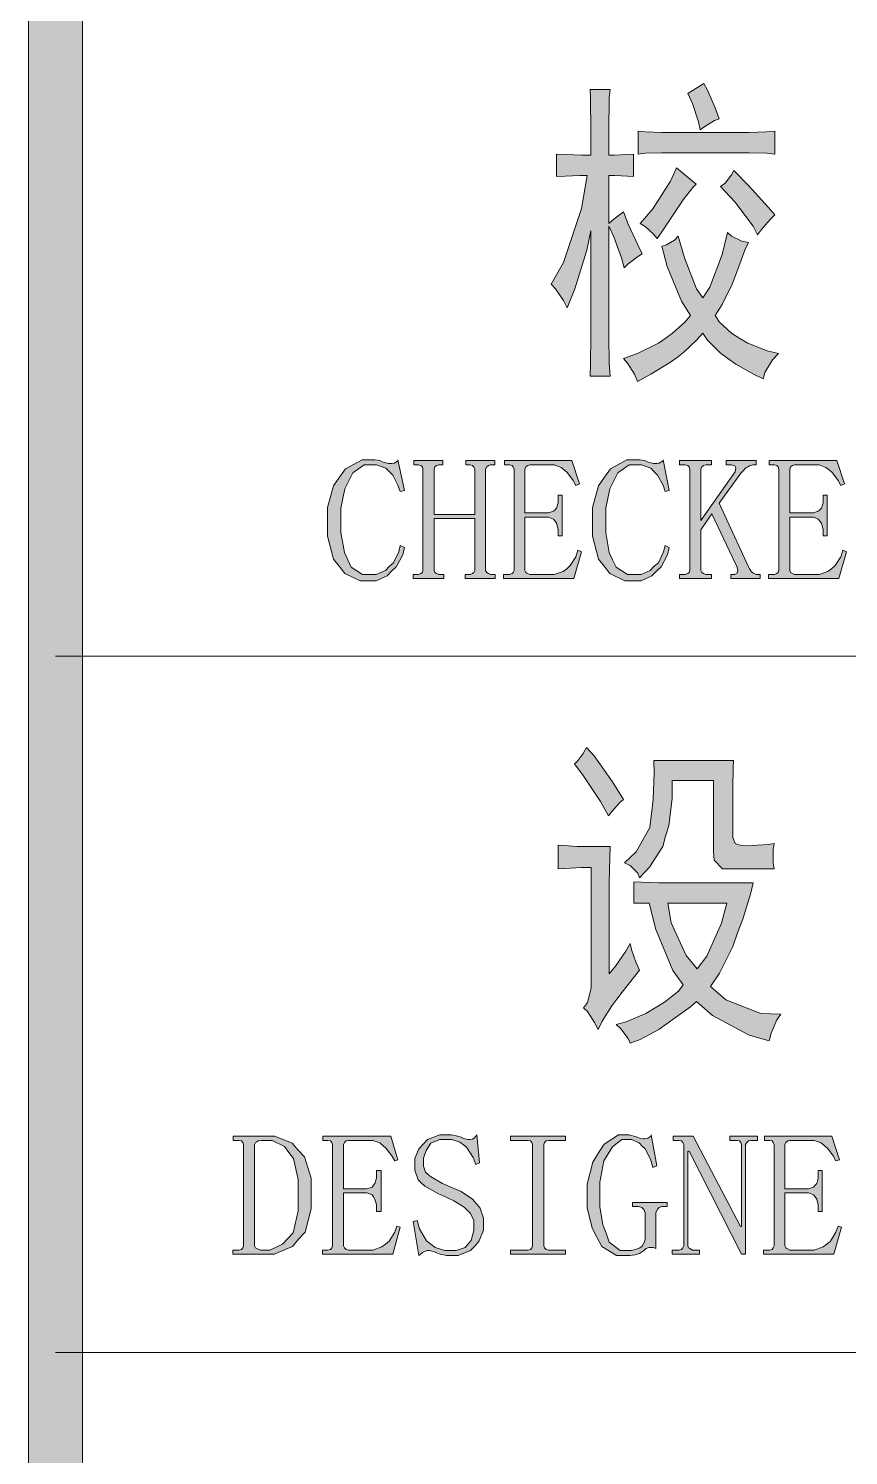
# Model space of a CAD drawing. Header units: millimetres. Extents: x 0 to 414, y 0 to 292.
# Drawn here: x 354.72 to 361.92, y 79.27 to 91.79 of the extents above; entities that cross this region are included whole.
import ezdxf

# ---------------------------------------------------------------- set-up
doc = ezdxf.new("R2010")
doc.units = ezdxf.units.MM

msp = doc.modelspace()

# ---------------------------------------------------------------- hatches: boundary and pattern name
h = msp.add_hatch(color=0)
h.dxf.hatch_style = 2
h.paths.add_polyline_path([(355.194306, 9.846028), (354.721583, 9.846028), (354.721583, 282.620861), (355.194306, 282.620861)])
h = msp.add_hatch(color=0)
h.dxf.hatch_style = 2
h.paths.add_polyline_path([(359.656944, 90.681528), (359.656944, 90.896722), (359.653417, 91.186), (359.649889, 91.260083), (359.826278, 91.260083), (359.819222, 91.186), (359.815694, 90.896722), (359.815694, 90.681528), (359.865083, 90.681528), (359.974444, 90.688583), (360.030889, 90.692111), (360.030889, 90.494556), (359.977972, 90.498083), (359.868611, 90.505139), (359.815694, 90.505139), (359.815694, 90.081806), (359.843917, 90.110028), (359.907417, 90.159417), (359.942694, 90.184111), (359.985028, 90.078278), (360.069694, 89.894833), (360.1085, 89.817222), (360.066167, 89.789), (359.985028, 89.729028), (359.94975, 89.69375), (359.925056, 89.781944), (359.858028, 89.965389), (359.815694, 90.060639), (359.815694, 89.196333), (359.815694, 89.083444), (359.819222, 88.857667), (359.826278, 88.74125), (359.649889, 88.74125), (359.653417, 88.857667), (359.656944, 89.083444), (359.656944, 89.196333), (359.656944, 90.018306), (359.621667, 89.848972), (359.515833, 89.510306), (359.448806, 89.340972), (359.417056, 89.408), (359.3465, 89.510306), (359.307694, 89.549111), (359.417056, 89.739611), (359.575806, 90.215861), (359.625194, 90.505139), (359.561694, 90.505139), (359.431167, 90.498083), (359.357083, 90.494556), (359.357083, 90.692111), (359.431167, 90.688583), (359.579333, 90.681528)])
h = msp.add_hatch(color=0)
h.dxf.hatch_style = 2
h.paths.add_polyline_path([(360.64825, 91.313), (360.68, 91.253028), (360.747028, 91.097806), (360.782306, 91.002556), (360.7435, 90.988444), (360.658833, 90.935528), (360.6165, 90.903778), (360.602389, 90.974333), (360.549472, 91.136611), (360.507139, 91.224806)])
h = msp.add_hatch(color=0)
h.dxf.hatch_style = 2
h.paths.add_polyline_path([(360.955167, 90.882611), (361.039833, 90.882611), (361.198583, 90.886139), (361.272667, 90.893194), (361.272667, 90.692111), (361.205639, 90.699167), (361.046889, 90.702694), (360.955167, 90.702694), (360.366028, 90.702694), (360.281361, 90.702694), (360.136722, 90.699167), (360.073222, 90.692111), (360.073222, 90.893194), (360.136722, 90.886139), (360.281361, 90.882611), (360.366028, 90.882611)])
h = msp.add_hatch(color=0)
h.dxf.hatch_style = 2
h.paths.add_polyline_path([(360.581222, 90.427528), (360.553, 90.399306), (360.468333, 90.289944), (360.415417, 90.212333), (360.3625, 90.131194), (360.274306, 90.000667), (360.239028, 89.951278), (360.207278, 89.990083), (360.133194, 90.057111), (360.090861, 90.081806), (360.200222, 90.212333), (360.355444, 90.45575), (360.408361, 90.572167)])
h = msp.add_hatch(color=0)
h.dxf.hatch_style = 2
h.paths.add_polyline_path([(360.912833, 90.547472), (361.039833, 90.416944), (361.216222, 90.222917), (361.272667, 90.159417), (361.230333, 90.117083), (361.15625, 90.028889), (361.120972, 89.983028), (361.082167, 90.060639), (360.919889, 90.272306), (360.796417, 90.406361), (360.835222, 90.438111), (360.891667, 90.508667)])
h = msp.add_hatch(color=0)
h.dxf.hatch_style = 2
h.paths.add_polyline_path([(360.422472, 89.972444), (360.478917, 89.781944), (360.58475, 89.510306), (360.641194, 89.429167), (360.701167, 89.524417), (360.810528, 89.810167), (360.856389, 90.004194), (360.891667, 89.972444), (360.983389, 89.926583), (361.039833, 89.916), (361.008083, 89.848972), (360.955167, 89.704333), (360.926944, 89.626722), (360.898722, 89.549111), (360.810528, 89.372722), (360.747028, 89.273944), (360.785833, 89.2175), (360.891667, 89.118722), (360.96575, 89.072861), (361.036306, 89.030528), (361.205639, 88.9635), (361.304417, 88.942333), (361.2515, 88.885889), (361.184472, 88.773), (361.170361, 88.720083), (361.085694, 88.758889), (360.930472, 88.847083), (360.859917, 88.896472), (360.792889, 88.945861), (360.68, 89.05875), (360.641194, 89.118722), (360.58475, 89.05875), (360.471861, 88.952917), (360.415417, 88.907056), (360.355444, 88.864722), (360.182583, 88.758889), (360.066167, 88.695389), (360.041472, 88.758889), (359.977972, 88.857667), (359.942694, 88.896472), (360.066167, 88.942333), (360.249611, 89.030528), (360.309583, 89.072861), (360.373083, 89.118722), (360.482444, 89.2175), (360.531833, 89.273944), (360.454222, 89.400944), (360.327222, 89.704333), (360.281361, 89.88425), (360.320167, 89.894833), (360.390722, 89.937167)])
h = msp.add_hatch(color=0)
h.dxf.hatch_style = 2
h.paths.add_polyline_path([(357.716667, 86.945611), (357.632, 86.945611), (357.497944, 87.009111), (357.448556, 87.072611), (357.399167, 87.136111), (357.34625, 87.337194), (357.34625, 87.474778), (357.34625, 87.587667), (357.399167, 87.778167), (357.452083, 87.855778), (357.505, 87.929861), (357.649639, 88.007472), (357.741361, 88.007472), (357.762528, 88.007472), (357.804861, 88.000417), (357.826028, 87.989833), (357.847194, 87.982778), (357.882472, 87.975722), (357.900111, 87.975722), (357.910694, 87.975722), (357.931861, 87.97925), (357.945972, 87.986306), (357.960083, 87.996889), (357.963611, 88.007472), (358.020056, 87.739361), (357.984778, 87.728778), (357.963611, 87.785222), (357.91775, 87.873417), (357.886, 87.905167), (357.857778, 87.933389), (357.776639, 87.965139), (357.730778, 87.965139), (357.667278, 87.965139), (357.5685, 87.894583), (357.533222, 87.824028), (357.497944, 87.753472), (357.462667, 87.584139), (357.462667, 87.478306), (357.462667, 87.368944), (357.494417, 87.192556), (357.522639, 87.129056), (357.554389, 87.065556), (357.653167, 87.002056), (357.723722, 87.002056), (357.773111, 87.002056), (357.85425, 87.037333), (357.889528, 87.072611), (357.924806, 87.104361), (357.970667, 87.199611), (357.984778, 87.256056), (358.020056, 87.238417), (358.005944, 87.174917), (357.9495, 87.069083), (357.907167, 87.030278), (357.868361, 86.987944), (357.773111, 86.945611)])
h = msp.add_hatch(color=0)
h.dxf.hatch_style = 2
h.paths.add_polyline_path([(358.732667, 87.051444), (358.732667, 87.037333), (358.74325, 87.019694), (358.757361, 87.009111), (358.775, 87.002056), (358.789111, 87.002056), (358.817333, 87.002056), (358.817333, 86.966778), (358.55275, 86.966778), (358.55275, 87.002056), (358.5845, 87.002056), (358.598611, 87.002056), (358.619778, 87.009111), (358.630361, 87.019694), (358.637417, 87.037333), (358.637417, 87.051444), (358.637417, 87.492417), (358.281111, 87.492417), (358.281111, 87.051444), (358.281111, 87.037333), (358.288167, 87.019694), (358.302278, 87.009111), (358.323444, 87.002056), (358.334028, 87.002056), (358.365778, 87.002056), (358.365778, 86.966778), (358.097667, 86.966778), (358.097667, 87.002056), (358.129417, 87.002056), (358.143528, 87.002056), (358.164694, 87.009111), (358.178806, 87.019694), (358.182333, 87.037333), (358.182333, 87.051444), (358.182333, 87.91575), (358.182333, 87.926333), (358.178806, 87.9475), (358.164694, 87.958083), (358.143528, 87.965139), (358.129417, 87.965139), (358.104722, 87.965139), (358.104722, 88.000417), (358.358722, 88.000417), (358.358722, 87.965139), (358.334028, 87.965139), (358.323444, 87.965139), (358.302278, 87.958083), (358.288167, 87.9475), (358.281111, 87.926333), (358.281111, 87.91575), (358.281111, 87.527694), (358.637417, 87.527694), (358.637417, 87.91575), (358.637417, 87.926333), (358.630361, 87.9475), (358.619778, 87.958083), (358.598611, 87.965139), (358.5845, 87.965139), (358.559806, 87.965139), (358.559806, 88.000417), (358.813806, 88.000417), (358.813806, 87.965139), (358.789111, 87.965139), (358.775, 87.965139), (358.757361, 87.958083), (358.74325, 87.9475), (358.732667, 87.926333), (358.732667, 87.91575)])
h = msp.add_hatch(color=0)
h.dxf.hatch_style = 2
h.paths.add_polyline_path([(358.898472, 87.965139), (358.898472, 88.000417), (359.491139, 88.000417), (359.558167, 87.795806), (359.526417, 87.781694), (359.501722, 87.827556), (359.452333, 87.894583), (359.424111, 87.919278), (359.395889, 87.940444), (359.335917, 87.965139), (359.304167, 87.965139), (359.134833, 87.965139), (359.120722, 87.965139), (359.103083, 87.958083), (359.085444, 87.9475), (359.078389, 87.926333), (359.078389, 87.91575), (359.078389, 87.541806), (359.254778, 87.541806), (359.286528, 87.541806), (359.328861, 87.555917), (359.342972, 87.570028), (359.357083, 87.584139), (359.371194, 87.63), (359.371194, 87.66175), (359.371194, 87.697028), (359.406472, 87.697028), (359.406472, 87.340722), (359.371194, 87.340722), (359.371194, 87.365417), (359.371194, 87.397167), (359.357083, 87.450083), (359.342972, 87.467722), (359.328861, 87.485361), (359.286528, 87.503), (359.254778, 87.503), (359.078389, 87.503), (359.078389, 87.051444), (359.078389, 87.037333), (359.085444, 87.019694), (359.096028, 87.012639), (359.120722, 87.002056), (359.134833, 87.002056), (359.290056, 87.002056), (359.335917, 87.002056), (359.413528, 87.02675), (359.445278, 87.051444), (359.477028, 87.079667), (359.526417, 87.157278), (359.544056, 87.213722), (359.575806, 87.199611), (359.508778, 86.966778), (358.891417, 86.966778), (358.891417, 87.002056), (358.926694, 87.002056), (358.944333, 87.002056), (358.9655, 87.009111), (358.976083, 87.019694), (358.983139, 87.037333), (358.983139, 87.051444), (358.983139, 87.91575), (358.983139, 87.926333), (358.976083, 87.9475), (358.9655, 87.958083), (358.944333, 87.965139), (358.926694, 87.965139)])
h = msp.add_hatch(color=0)
h.dxf.hatch_style = 2
h.paths.add_polyline_path([(360.041472, 86.945611), (359.956806, 86.945611), (359.82275, 87.009111), (359.773361, 87.072611), (359.723972, 87.136111), (359.671056, 87.337194), (359.671056, 87.474778), (359.671056, 87.587667), (359.723972, 87.778167), (359.776889, 87.855778), (359.829806, 87.929861), (359.974444, 88.007472), (360.066167, 88.007472), (360.087333, 88.007472), (360.129667, 88.000417), (360.150833, 87.989833), (360.172, 87.982778), (360.207278, 87.975722), (360.224917, 87.975722), (360.2355, 87.975722), (360.256667, 87.97925), (360.270778, 87.986306), (360.284889, 87.996889), (360.291944, 88.007472), (360.344861, 87.739361), (360.309583, 87.728778), (360.291944, 87.785222), (360.242556, 87.873417), (360.210806, 87.905167), (360.182583, 87.933389), (360.101444, 87.965139), (360.055583, 87.965139), (359.992083, 87.965139), (359.893306, 87.894583), (359.858028, 87.824028), (359.82275, 87.753472), (359.787472, 87.584139), (359.787472, 87.478306), (359.787472, 87.368944), (359.819222, 87.192556), (359.847444, 87.129056), (359.879194, 87.065556), (359.977972, 87.002056), (360.048528, 87.002056), (360.097917, 87.002056), (360.179056, 87.037333), (360.214333, 87.072611), (360.249611, 87.104361), (360.295472, 87.199611), (360.309583, 87.256056), (360.344861, 87.238417), (360.33075, 87.174917), (360.274306, 87.069083), (360.231972, 87.030278), (360.193167, 86.987944), (360.097917, 86.945611)])
h = msp.add_hatch(color=0)
h.dxf.hatch_style = 2
h.paths.add_polyline_path([(361.142139, 86.966778), (360.884611, 86.966778), (360.884611, 87.002056), (360.90225, 87.002056), (360.919889, 87.002056), (360.941056, 87.012639), (360.944583, 87.02675), (360.948111, 87.037333), (360.937528, 87.072611), (360.926944, 87.093778), (360.718806, 87.53475), (360.623556, 87.393639), (360.623556, 87.051444), (360.623556, 87.037333), (360.630611, 87.019694), (360.644722, 87.009111), (360.665889, 87.002056), (360.676472, 87.002056), (360.715278, 87.002056), (360.715278, 86.966778), (360.436583, 86.966778), (360.436583, 87.002056), (360.471861, 87.002056), (360.485972, 87.002056), (360.507139, 87.009111), (360.52125, 87.019694), (360.524778, 87.037333), (360.524778, 87.051444), (360.524778, 87.91575), (360.524778, 87.926333), (360.52125, 87.9475), (360.507139, 87.958083), (360.485972, 87.965139), (360.471861, 87.965139), (360.436583, 87.965139), (360.436583, 88.000417), (360.715278, 88.000417), (360.715278, 87.965139), (360.676472, 87.965139), (360.665889, 87.965139), (360.644722, 87.958083), (360.630611, 87.9475), (360.623556, 87.926333), (360.623556, 87.91575), (360.623556, 87.474778), (360.909306, 87.880472), (360.923417, 87.901639), (360.930472, 87.933389), (360.926944, 87.943972), (360.919889, 87.954556), (360.891667, 87.965139), (360.8705, 87.965139), (360.845806, 87.965139), (360.845806, 88.000417), (361.106861, 88.000417), (361.106861, 87.965139), (361.096278, 87.965139), (361.078639, 87.965139), (361.050417, 87.954556), (361.036306, 87.9475), (361.018667, 87.936917), (360.990444, 87.908694), (360.972806, 87.891056), (360.782306, 87.626472), (361.039833, 87.069083), (361.050417, 87.051444), (361.068056, 87.023222), (361.078639, 87.016167), (361.089222, 87.009111), (361.106861, 87.002056), (361.142139, 87.002056)])
h = msp.add_hatch(color=0)
h.dxf.hatch_style = 2
h.paths.add_polyline_path([(361.223278, 87.965139), (361.223278, 88.000417), (361.815944, 88.000417), (361.882972, 87.795806), (361.851222, 87.781694), (361.826528, 87.827556), (361.777139, 87.894583), (361.748917, 87.919278), (361.720694, 87.940444), (361.660722, 87.965139), (361.628972, 87.965139), (361.459639, 87.965139), (361.445528, 87.965139), (361.427889, 87.958083), (361.41025, 87.9475), (361.403194, 87.926333), (361.403194, 87.91575), (361.403194, 87.541806), (361.579583, 87.541806), (361.611333, 87.541806), (361.653667, 87.555917), (361.667778, 87.570028), (361.681889, 87.584139), (361.696, 87.63), (361.696, 87.66175), (361.696, 87.697028), (361.731278, 87.697028), (361.731278, 87.340722), (361.696, 87.340722), (361.696, 87.365417), (361.696, 87.397167), (361.681889, 87.450083), (361.667778, 87.467722), (361.653667, 87.485361), (361.611333, 87.503), (361.579583, 87.503), (361.403194, 87.503), (361.403194, 87.051444), (361.403194, 87.037333), (361.41025, 87.019694), (361.420833, 87.012639), (361.445528, 87.002056), (361.459639, 87.002056), (361.614861, 87.002056), (361.660722, 87.002056), (361.738333, 87.02675), (361.770083, 87.051444), (361.801833, 87.079667), (361.851222, 87.157278), (361.868861, 87.213722), (361.900611, 87.199611), (361.833583, 86.966778), (361.216222, 86.966778), (361.216222, 87.002056), (361.2515, 87.002056), (361.269139, 87.002056), (361.290306, 87.009111), (361.300889, 87.019694), (361.307944, 87.037333), (361.307944, 87.051444), (361.307944, 87.91575), (361.307944, 87.926333), (361.300889, 87.9475), (361.290306, 87.958083), (361.269139, 87.965139), (361.2515, 87.965139)])
h = msp.add_hatch(color=0)
h.dxf.hatch_style = 2
h.paths.add_polyline_path([(359.618139, 85.481583), (359.685167, 85.4075), (359.847444, 85.181722), (359.942694, 85.0265), (359.910944, 84.998278), (359.843917, 84.924194), (359.812167, 84.881861), (359.741611, 85.008861), (359.589917, 85.234639), (359.512306, 85.336944), (359.537, 85.358111), (359.589917, 85.428667)])
h = msp.add_hatch(color=0)
h.dxf.hatch_style = 2
h.paths.add_polyline_path([(360.884611, 84.416194), (360.814056, 84.416194), (360.739972, 84.493806), (360.732917, 84.571417), (360.732917, 85.192306), (360.369556, 85.192306), (360.369556, 85.037083), (360.341333, 84.793667), (360.313111, 84.701944), (360.288417, 84.61375), (360.172, 84.430306), (360.083806, 84.338583), (360.069694, 84.377389), (360.002667, 84.444417), (359.953278, 84.469111), (360.055583, 84.564361), (360.175528, 84.779556), (360.189639, 84.903028), (360.20375, 85.0265), (360.214333, 85.259333), (360.210806, 85.368694), (360.909306, 85.368694), (360.905778, 85.301667), (360.90225, 85.135861), (360.90225, 85.037083), (360.90225, 84.737222), (360.90225, 84.691361), (360.923417, 84.638444), (360.944583, 84.631389), (360.969278, 84.624333), (361.032778, 84.617278), (361.075111, 84.620806), (361.117444, 84.624333), (361.212694, 84.631389), (361.265611, 84.638444), (361.258556, 84.582), (361.258556, 84.469111), (361.265611, 84.416194)])
h = msp.add_hatch(color=0)
h.dxf.hatch_style = 2
h.paths.add_polyline_path([(359.826278, 84.61375), (359.82275, 84.514972), (359.819222, 84.292722), (359.819222, 84.172778), (359.819222, 83.495444), (359.872139, 83.562472), (359.963861, 83.693), (360.002667, 83.760028), (360.01325, 83.707111), (360.055583, 83.590694), (360.083806, 83.527194), (360.030889, 83.460167), (359.932111, 83.333167), (359.88625, 83.273194), (359.840389, 83.213222), (359.755722, 83.079167), (359.720444, 83.005083), (359.688694, 83.068583), (359.628722, 83.163833), (359.593444, 83.195583), (359.628722, 83.241444), (359.660472, 83.368444), (359.660472, 83.449583), (359.660472, 84.426778), (359.572278, 84.426778), (359.427639, 84.419722), (359.371194, 84.416194), (359.371194, 84.624333), (359.424111, 84.620806), (359.537, 84.61375), (359.593444, 84.61375)])
h = msp.add_hatch(color=0)
h.paths.add_polyline_path([(360.034417, 84.303306), (360.101444, 84.299778), (360.253139, 84.292722), (360.334278, 84.292722), (361.082167, 84.292722), (361.057472, 84.193944), (360.990444, 83.975222), (360.944583, 83.855278), (360.90225, 83.735333), (360.785833, 83.498972), (360.708222, 83.382556), (360.842278, 83.266139), (361.149194, 83.146194), (361.325583, 83.139139), (361.290306, 83.08975), (361.240917, 82.973333), (361.223278, 82.906306), (361.046889, 82.955694), (360.725861, 83.128556), (360.58475, 83.252028), (360.531833, 83.206167), (360.401306, 83.110917), (360.327222, 83.058), (360.253139, 83.005083), (360.090861, 82.916889), (360.002667, 82.885139), (359.985028, 82.927472), (359.921528, 83.012139), (359.879194, 83.050944), (359.967389, 83.072111), (360.14025, 83.146194), (360.221389, 83.195583), (360.302528, 83.244972), (360.426, 83.34375), (360.468333, 83.396667), (360.376611, 83.523667), (360.228444, 83.8835), (360.168472, 84.116333), (360.034417, 84.116333)])
h.paths.add_polyline_path([(360.591806, 83.537778), (360.676472, 83.650667), (360.803472, 83.939944), (360.849333, 84.116333), (360.334278, 84.116333), (360.3625, 83.943472), (360.493028, 83.654194)])
h = msp.add_hatch(color=0)
h.paths.add_polyline_path([(356.608944, 81.985556), (356.608944, 81.996139), (356.601889, 82.013778), (356.591306, 82.027889), (356.570139, 82.031417), (356.556028, 82.031417), (356.517222, 82.031417), (356.517222, 82.070222), (356.788861, 82.070222), (356.884111, 82.070222), (357.035806, 82.006722), (357.088722, 81.94675), (357.145167, 81.886778), (357.201611, 81.699806), (357.201611, 81.572806), (357.201611, 81.431694), (357.148694, 81.227083), (357.09225, 81.163583), (357.039333, 81.100083), (356.877056, 81.033056), (356.771222, 81.033056), (356.513694, 81.033056), (356.513694, 81.068333), (356.556028, 81.068333), (356.570139, 81.068333), (356.591306, 81.075389), (356.601889, 81.0895), (356.608944, 81.107139), (356.608944, 81.117722)])
h.paths.add_polyline_path([(357.088722, 81.558694), (357.088722, 81.689222), (357.046389, 81.872667), (357.007583, 81.925583), (356.968778, 81.9785), (356.859417, 82.031417), (356.788861, 82.031417), (356.767694, 82.031417), (356.735944, 82.027889), (356.725361, 82.020833), (356.714778, 82.013778), (356.704194, 81.996139), (356.704194, 81.985556), (356.704194, 81.117722), (356.704194, 81.107139), (356.714778, 81.0895), (356.725361, 81.082444), (356.757111, 81.068333), (356.771222, 81.068333), (356.83825, 81.068333), (356.951139, 81.12125), (356.997, 81.170639), (357.042861, 81.220028), (357.088722, 81.414056)])
h = msp.add_hatch(color=0)
h.dxf.hatch_style = 2
h.paths.add_polyline_path([(357.303917, 82.031417), (357.303917, 82.070222), (357.900111, 82.070222), (357.963611, 81.862083), (357.935389, 81.8515), (357.910694, 81.897361), (357.857778, 81.964389), (357.833083, 81.985556), (357.804861, 82.01025), (357.744889, 82.031417), (357.709611, 82.031417), (357.540278, 82.031417), (357.529694, 82.031417), (357.508528, 82.027889), (357.494417, 82.013778), (357.487361, 81.996139), (357.487361, 81.985556), (357.487361, 81.608083), (357.66375, 81.608083), (357.691972, 81.608083), (357.737833, 81.622194), (357.748417, 81.639833), (357.762528, 81.653944), (357.776639, 81.699806), (357.776639, 81.728028), (357.776639, 81.766833), (357.815444, 81.766833), (357.815444, 81.407), (357.776639, 81.407), (357.776639, 81.431694), (357.776639, 81.466972), (357.762528, 81.516361), (357.748417, 81.537528), (357.737833, 81.555167), (357.691972, 81.572806), (357.66375, 81.572806), (357.487361, 81.572806), (357.487361, 81.117722), (357.487361, 81.107139), (357.494417, 81.0895), (357.508528, 81.075389), (357.529694, 81.068333), (357.540278, 81.068333), (357.699028, 81.068333), (357.744889, 81.068333), (357.8225, 81.096556), (357.85425, 81.12125), (357.886, 81.145944), (357.935389, 81.227083), (357.953028, 81.28), (357.984778, 81.269417), (357.91775, 81.033056), (357.300389, 81.033056), (357.300389, 81.068333), (357.335667, 81.068333), (357.349778, 81.068333), (357.370944, 81.075389), (357.385056, 81.0895), (357.388583, 81.107139), (357.388583, 81.117722), (357.388583, 81.985556), (357.388583, 81.996139), (357.385056, 82.013778), (357.370944, 82.027889), (357.349778, 82.031417), (357.335667, 82.031417)])
h = msp.add_hatch(color=0)
h.dxf.hatch_style = 2
h.paths.add_polyline_path([(358.394, 81.530472), (358.312861, 81.56575), (358.199972, 81.62925), (358.17175, 81.657472), (358.14, 81.685694), (358.111778, 81.770361), (358.111778, 81.826806), (358.111778, 81.872667), (358.147056, 81.957333), (358.185861, 81.999667), (358.224667, 82.038472), (358.3305, 82.080806), (358.401056, 82.080806), (358.432806, 82.080806), (358.48925, 82.070222), (358.517472, 82.059639), (358.542167, 82.049056), (358.580972, 82.038472), (358.595083, 82.038472), (358.619778, 82.042), (358.633889, 82.052583), (358.648, 82.070222), (358.655056, 82.080806), (358.67975, 81.833861), (358.648, 81.81975), (358.623306, 81.88325), (358.566861, 81.971444), (358.538639, 81.992611), (358.506889, 82.017306), (358.432806, 82.038472), (358.390472, 82.038472), (358.3305, 82.038472), (358.252889, 82.006722), (358.231722, 81.974972), (358.210556, 81.943222), (358.189389, 81.876194), (358.189389, 81.837389), (358.189389, 81.805639), (358.207028, 81.752722), (358.228194, 81.731556), (358.249361, 81.713917), (358.355194, 81.653944), (358.443389, 81.615139), (358.517472, 81.583389), (358.619778, 81.516361), (358.651528, 81.477556), (358.683278, 81.442278), (358.715028, 81.350556), (358.715028, 81.301167), (358.715028, 81.244722), (358.676222, 81.149472), (358.640944, 81.107139), (358.602139, 81.064806), (358.492778, 81.022472), (358.418694, 81.022472), (358.390472, 81.022472), (358.334028, 81.033056), (358.305806, 81.043639), (358.281111, 81.054222), (358.242306, 81.064806), (358.224667, 81.064806), (358.196444, 81.05775), (358.178806, 81.047167), (358.157639, 81.029528), (358.147056, 81.022472), (358.097667, 81.318806), (358.132944, 81.329389), (358.154111, 81.255306), (358.214083, 81.149472), (358.252889, 81.12125), (358.291694, 81.093028), (358.376361, 81.064806), (358.42575, 81.064806), (358.475139, 81.064806), (358.55275, 81.093028), (358.580972, 81.124778), (358.605667, 81.153), (358.630361, 81.241194), (358.630361, 81.301167), (358.630361, 81.329389), (358.602139, 81.389361), (358.573917, 81.417583), (358.545694, 81.445806), (358.453972, 81.50225)])
h = msp.add_hatch(color=0)
h.dxf.hatch_style = 2
h.paths.add_polyline_path([(358.951389, 82.031417), (358.951389, 82.070222), (359.434694, 82.070222), (359.434694, 82.031417), (359.297111, 82.031417), (359.286528, 82.031417), (359.265361, 82.027889), (359.25125, 82.013778), (359.244194, 81.996139), (359.244194, 81.985556), (359.244194, 81.117722), (359.244194, 81.107139), (359.25125, 81.0895), (359.265361, 81.075389), (359.286528, 81.068333), (359.297111, 81.068333), (359.434694, 81.068333), (359.434694, 81.033056), (358.951389, 81.033056), (358.951389, 81.068333), (359.0925, 81.068333), (359.106611, 81.068333), (359.127778, 81.075389), (359.138361, 81.0895), (359.145417, 81.107139), (359.145417, 81.117722), (359.145417, 81.985556), (359.145417, 81.996139), (359.138361, 82.013778), (359.127778, 82.027889), (359.106611, 82.031417), (359.0925, 82.031417)])
h = msp.add_hatch(color=0)
h.dxf.hatch_style = 2
h.paths.add_polyline_path([(359.974444, 82.038472), (359.928583, 82.038472), (359.847444, 81.974972), (359.808639, 81.915), (359.769833, 81.8515), (359.734556, 81.664528), (359.734556, 81.537528), (359.734556, 81.452861), (359.762778, 81.290583), (359.791, 81.2165), (359.819222, 81.138889), (359.914472, 81.064806), (359.9815, 81.064806), (360.01325, 81.064806), (360.066167, 81.078917), (360.087333, 81.0895), (360.1085, 81.103611), (360.129667, 81.145944), (360.133194, 81.174167), (360.133194, 81.378778), (360.133194, 81.396417), (360.122611, 81.424639), (360.104972, 81.442278), (360.07675, 81.452861), (360.059111, 81.452861), (360.023833, 81.452861), (360.023833, 81.488139), (360.327222, 81.488139), (360.327222, 81.452861), (360.295472, 81.452861), (360.281361, 81.452861), (360.256667, 81.442278), (360.246083, 81.431694), (360.228444, 81.399944), (360.228444, 81.385833), (360.228444, 81.082444), (360.214333, 81.0895), (360.20375, 81.093028), (360.193167, 81.093028), (360.182583, 81.093028), (360.168472, 81.093028), (360.157889, 81.0895), (360.143778, 81.082444), (360.119083, 81.061278), (360.083806, 81.040111), (360.062639, 81.033056), (360.045, 81.026), (359.999139, 81.022472), (359.974444, 81.022472), (359.882722, 81.022472), (359.752194, 81.100083), (359.709861, 81.181222), (359.667528, 81.262361), (359.625194, 81.43875), (359.625194, 81.537528), (359.625194, 81.646889), (359.674583, 81.840917), (359.723972, 81.922056), (359.773361, 81.999667), (359.900361, 82.080806), (359.974444, 82.080806), (359.992083, 82.080806), (360.034417, 82.070222), (360.059111, 82.063167), (360.083806, 82.052583), (360.115556, 82.045528), (360.129667, 82.045528), (360.147306, 82.049056), (360.157889, 82.052583), (360.182583, 82.070222), (360.186111, 82.080806), (360.2355, 81.809167), (360.200222, 81.795056), (360.182583, 81.858556), (360.136722, 81.953806), (360.1085, 81.982028), (360.080278, 82.01025), (360.01325, 82.038472)])
h = msp.add_hatch(color=0)
h.dxf.hatch_style = 2
h.paths.add_polyline_path([(360.969278, 81.276472), (360.979861, 81.276472), (360.979861, 81.985556), (360.979861, 81.996139), (360.972806, 82.013778), (360.962222, 82.027889), (360.941056, 82.031417), (360.926944, 82.031417), (360.877556, 82.031417), (360.877556, 82.070222), (361.120972, 82.070222), (361.120972, 82.031417), (361.071583, 82.031417), (361.057472, 82.031417), (361.039833, 82.027889), (361.025722, 82.013778), (361.015139, 81.996139), (361.015139, 81.985556), (361.015139, 81.033056), (360.979861, 81.033056), (360.52125, 81.936167), (360.507139, 81.936167), (360.507139, 81.117722), (360.507139, 81.107139), (360.514194, 81.0895), (360.524778, 81.082444), (360.549472, 81.068333), (360.563583, 81.068333), (360.609444, 81.068333), (360.609444, 81.033056), (360.369556, 81.033056), (360.369556, 81.068333), (360.415417, 81.068333), (360.433056, 81.068333), (360.454222, 81.075389), (360.464806, 81.0895), (360.471861, 81.107139), (360.471861, 81.117722), (360.471861, 81.985556), (360.471861, 81.996139), (360.464806, 82.013778), (360.454222, 82.027889), (360.433056, 82.031417), (360.415417, 82.031417), (360.380139, 82.031417), (360.380139, 82.070222), (360.556528, 82.070222)])
h = msp.add_hatch(color=0)
h.dxf.hatch_style = 2
h.paths.add_polyline_path([(361.180944, 82.031417), (361.180944, 82.070222), (361.773611, 82.070222), (361.840639, 81.862083), (361.808889, 81.8515), (361.784194, 81.897361), (361.734806, 81.964389), (361.706583, 81.985556), (361.678361, 82.01025), (361.618389, 82.031417), (361.586639, 82.031417), (361.417306, 82.031417), (361.403194, 82.031417), (361.385556, 82.027889), (361.367917, 82.013778), (361.360861, 81.996139), (361.360861, 81.985556), (361.360861, 81.608083), (361.53725, 81.608083), (361.569, 81.608083), (361.611333, 81.622194), (361.625444, 81.639833), (361.639556, 81.653944), (361.653667, 81.699806), (361.653667, 81.728028), (361.653667, 81.766833), (361.688944, 81.766833), (361.688944, 81.407), (361.653667, 81.407), (361.653667, 81.431694), (361.653667, 81.466972), (361.639556, 81.516361), (361.625444, 81.537528), (361.611333, 81.555167), (361.569, 81.572806), (361.53725, 81.572806), (361.360861, 81.572806), (361.360861, 81.117722), (361.360861, 81.107139), (361.367917, 81.0895), (361.3785, 81.082444), (361.403194, 81.068333), (361.417306, 81.068333), (361.572528, 81.068333), (361.618389, 81.068333), (361.696, 81.096556), (361.72775, 81.12125), (361.7595, 81.145944), (361.808889, 81.227083), (361.826528, 81.28), (361.858278, 81.269417), (361.79125, 81.033056), (361.173889, 81.033056), (361.173889, 81.068333), (361.209167, 81.068333), (361.226806, 81.068333), (361.247972, 81.075389), (361.258556, 81.0895), (361.265611, 81.107139), (361.265611, 81.117722), (361.265611, 81.985556), (361.265611, 81.996139), (361.258556, 82.013778), (361.247972, 82.027889), (361.226806, 82.031417), (361.209167, 82.031417)])

# ---------------------------------------------------------------- linework, layer by layer
at = {"color": 0, "lineweight": 0}
for points in [[(355.194306, 9.846028), (354.721583, 9.846028), (354.721583, 282.620861), (355.194306, 282.620861)], [(359.656944, 90.681528), (359.656944, 90.896722), (359.653417, 91.186), (359.649889, 91.260083), (359.826278, 91.260083), (359.819222, 91.186), (359.815694, 90.896722), (359.815694, 90.681528), (359.865083, 90.681528), (359.974444, 90.688583), (360.030889, 90.692111), (360.030889, 90.494556), (359.977972, 90.498083), (359.868611, 90.505139), (359.815694, 90.505139), (359.815694, 90.081806), (359.843917, 90.110028), (359.907417, 90.159417), (359.942694, 90.184111), (359.985028, 90.078278), (360.069694, 89.894833), (360.1085, 89.817222), (360.066167, 89.789), (359.985028, 89.729028), (359.94975, 89.69375), (359.925056, 89.781944), (359.858028, 89.965389), (359.815694, 90.060639), (359.815694, 89.196333), (359.815694, 89.083444), (359.819222, 88.857667), (359.826278, 88.74125), (359.649889, 88.74125), (359.653417, 88.857667), (359.656944, 89.083444), (359.656944, 89.196333), (359.656944, 90.018306), (359.621667, 89.848972), (359.515833, 89.510306), (359.448806, 89.340972), (359.417056, 89.408), (359.3465, 89.510306), (359.307694, 89.549111), (359.417056, 89.739611), (359.575806, 90.215861), (359.625194, 90.505139), (359.561694, 90.505139), (359.431167, 90.498083), (359.357083, 90.494556), (359.357083, 90.692111), (359.431167, 90.688583), (359.579333, 90.681528)], [(360.64825, 91.313), (360.68, 91.253028), (360.747028, 91.097806), (360.782306, 91.002556), (360.7435, 90.988444), (360.658833, 90.935528), (360.6165, 90.903778), (360.602389, 90.974333), (360.549472, 91.136611), (360.507139, 91.224806)], [(360.955167, 90.882611), (361.039833, 90.882611), (361.198583, 90.886139), (361.272667, 90.893194), (361.272667, 90.692111), (361.205639, 90.699167), (361.046889, 90.702694), (360.955167, 90.702694), (360.366028, 90.702694), (360.281361, 90.702694), (360.136722, 90.699167), (360.073222, 90.692111), (360.073222, 90.893194), (360.136722, 90.886139), (360.281361, 90.882611), (360.366028, 90.882611)], [(360.581222, 90.427528), (360.553, 90.399306), (360.468333, 90.289944), (360.415417, 90.212333), (360.3625, 90.131194), (360.274306, 90.000667), (360.239028, 89.951278), (360.207278, 89.990083), (360.133194, 90.057111), (360.090861, 90.081806), (360.200222, 90.212333), (360.355444, 90.45575), (360.408361, 90.572167)], [(360.912833, 90.547472), (361.039833, 90.416944), (361.216222, 90.222917), (361.272667, 90.159417), (361.230333, 90.117083), (361.15625, 90.028889), (361.120972, 89.983028), (361.082167, 90.060639), (360.919889, 90.272306), (360.796417, 90.406361), (360.835222, 90.438111), (360.891667, 90.508667)], [(360.422472, 89.972444), (360.478917, 89.781944), (360.58475, 89.510306), (360.641194, 89.429167), (360.701167, 89.524417), (360.810528, 89.810167), (360.856389, 90.004194), (360.891667, 89.972444), (360.983389, 89.926583), (361.039833, 89.916), (361.008083, 89.848972), (360.955167, 89.704333), (360.926944, 89.626722), (360.898722, 89.549111), (360.810528, 89.372722), (360.747028, 89.273944), (360.785833, 89.2175), (360.891667, 89.118722), (360.96575, 89.072861), (361.036306, 89.030528), (361.205639, 88.9635), (361.304417, 88.942333), (361.2515, 88.885889), (361.184472, 88.773), (361.170361, 88.720083), (361.085694, 88.758889), (360.930472, 88.847083), (360.859917, 88.896472), (360.792889, 88.945861), (360.68, 89.05875), (360.641194, 89.118722), (360.58475, 89.05875), (360.471861, 88.952917), (360.415417, 88.907056), (360.355444, 88.864722), (360.182583, 88.758889), (360.066167, 88.695389), (360.041472, 88.758889), (359.977972, 88.857667), (359.942694, 88.896472), (360.066167, 88.942333), (360.249611, 89.030528), (360.309583, 89.072861), (360.373083, 89.118722), (360.482444, 89.2175), (360.531833, 89.273944), (360.454222, 89.400944), (360.327222, 89.704333), (360.281361, 89.88425), (360.320167, 89.894833), (360.390722, 89.937167)], [(357.716667, 86.945611), (357.632, 86.945611), (357.497944, 87.009111), (357.448556, 87.072611), (357.399167, 87.136111), (357.34625, 87.337194), (357.34625, 87.474778), (357.34625, 87.587667), (357.399167, 87.778167), (357.452083, 87.855778), (357.505, 87.929861), (357.649639, 88.007472), (357.741361, 88.007472), (357.762528, 88.007472), (357.804861, 88.000417), (357.826028, 87.989833), (357.847194, 87.982778), (357.882472, 87.975722), (357.900111, 87.975722), (357.910694, 87.975722), (357.931861, 87.97925), (357.945972, 87.986306), (357.960083, 87.996889), (357.963611, 88.007472), (358.020056, 87.739361), (357.984778, 87.728778), (357.963611, 87.785222), (357.91775, 87.873417), (357.886, 87.905167), (357.857778, 87.933389), (357.776639, 87.965139), (357.730778, 87.965139), (357.667278, 87.965139), (357.5685, 87.894583), (357.533222, 87.824028), (357.497944, 87.753472), (357.462667, 87.584139), (357.462667, 87.478306), (357.462667, 87.368944), (357.494417, 87.192556), (357.522639, 87.129056), (357.554389, 87.065556), (357.653167, 87.002056), (357.723722, 87.002056), (357.773111, 87.002056), (357.85425, 87.037333), (357.889528, 87.072611), (357.924806, 87.104361), (357.970667, 87.199611), (357.984778, 87.256056), (358.020056, 87.238417), (358.005944, 87.174917), (357.9495, 87.069083), (357.907167, 87.030278), (357.868361, 86.987944), (357.773111, 86.945611)], [(358.732667, 87.051444), (358.732667, 87.037333), (358.74325, 87.019694), (358.757361, 87.009111), (358.775, 87.002056), (358.789111, 87.002056), (358.817333, 87.002056), (358.817333, 86.966778), (358.55275, 86.966778), (358.55275, 87.002056), (358.5845, 87.002056), (358.598611, 87.002056), (358.619778, 87.009111), (358.630361, 87.019694), (358.637417, 87.037333), (358.637417, 87.051444), (358.637417, 87.492417), (358.281111, 87.492417), (358.281111, 87.051444), (358.281111, 87.037333), (358.288167, 87.019694), (358.302278, 87.009111), (358.323444, 87.002056), (358.334028, 87.002056), (358.365778, 87.002056), (358.365778, 86.966778), (358.097667, 86.966778), (358.097667, 87.002056), (358.129417, 87.002056), (358.143528, 87.002056), (358.164694, 87.009111), (358.178806, 87.019694), (358.182333, 87.037333), (358.182333, 87.051444), (358.182333, 87.91575), (358.182333, 87.926333), (358.178806, 87.9475), (358.164694, 87.958083), (358.143528, 87.965139), (358.129417, 87.965139), (358.104722, 87.965139), (358.104722, 88.000417), (358.358722, 88.000417), (358.358722, 87.965139), (358.334028, 87.965139), (358.323444, 87.965139), (358.302278, 87.958083), (358.288167, 87.9475), (358.281111, 87.926333), (358.281111, 87.91575), (358.281111, 87.527694), (358.637417, 87.527694), (358.637417, 87.91575), (358.637417, 87.926333), (358.630361, 87.9475), (358.619778, 87.958083), (358.598611, 87.965139), (358.5845, 87.965139), (358.559806, 87.965139), (358.559806, 88.000417), (358.813806, 88.000417), (358.813806, 87.965139), (358.789111, 87.965139), (358.775, 87.965139), (358.757361, 87.958083), (358.74325, 87.9475), (358.732667, 87.926333), (358.732667, 87.91575)], [(358.898472, 87.965139), (358.898472, 88.000417), (359.491139, 88.000417), (359.558167, 87.795806), (359.526417, 87.781694), (359.501722, 87.827556), (359.452333, 87.894583), (359.424111, 87.919278), (359.395889, 87.940444), (359.335917, 87.965139), (359.304167, 87.965139), (359.134833, 87.965139), (359.120722, 87.965139), (359.103083, 87.958083), (359.085444, 87.9475), (359.078389, 87.926333), (359.078389, 87.91575), (359.078389, 87.541806), (359.254778, 87.541806), (359.286528, 87.541806), (359.328861, 87.555917), (359.342972, 87.570028), (359.357083, 87.584139), (359.371194, 87.63), (359.371194, 87.66175), (359.371194, 87.697028), (359.406472, 87.697028), (359.406472, 87.340722), (359.371194, 87.340722), (359.371194, 87.365417), (359.371194, 87.397167), (359.357083, 87.450083), (359.342972, 87.467722), (359.328861, 87.485361), (359.286528, 87.503), (359.254778, 87.503), (359.078389, 87.503), (359.078389, 87.051444), (359.078389, 87.037333), (359.085444, 87.019694), (359.096028, 87.012639), (359.120722, 87.002056), (359.134833, 87.002056), (359.290056, 87.002056), (359.335917, 87.002056), (359.413528, 87.02675), (359.445278, 87.051444), (359.477028, 87.079667), (359.526417, 87.157278), (359.544056, 87.213722), (359.575806, 87.199611), (359.508778, 86.966778), (358.891417, 86.966778), (358.891417, 87.002056), (358.926694, 87.002056), (358.944333, 87.002056), (358.9655, 87.009111), (358.976083, 87.019694), (358.983139, 87.037333), (358.983139, 87.051444), (358.983139, 87.91575), (358.983139, 87.926333), (358.976083, 87.9475), (358.9655, 87.958083), (358.944333, 87.965139), (358.926694, 87.965139)], [(360.041472, 86.945611), (359.956806, 86.945611), (359.82275, 87.009111), (359.773361, 87.072611), (359.723972, 87.136111), (359.671056, 87.337194), (359.671056, 87.474778), (359.671056, 87.587667), (359.723972, 87.778167), (359.776889, 87.855778), (359.829806, 87.929861), (359.974444, 88.007472), (360.066167, 88.007472), (360.087333, 88.007472), (360.129667, 88.000417), (360.150833, 87.989833), (360.172, 87.982778), (360.207278, 87.975722), (360.224917, 87.975722), (360.2355, 87.975722), (360.256667, 87.97925), (360.270778, 87.986306), (360.284889, 87.996889), (360.291944, 88.007472), (360.344861, 87.739361), (360.309583, 87.728778), (360.291944, 87.785222), (360.242556, 87.873417), (360.210806, 87.905167), (360.182583, 87.933389), (360.101444, 87.965139), (360.055583, 87.965139), (359.992083, 87.965139), (359.893306, 87.894583), (359.858028, 87.824028), (359.82275, 87.753472), (359.787472, 87.584139), (359.787472, 87.478306), (359.787472, 87.368944), (359.819222, 87.192556), (359.847444, 87.129056), (359.879194, 87.065556), (359.977972, 87.002056), (360.048528, 87.002056), (360.097917, 87.002056), (360.179056, 87.037333), (360.214333, 87.072611), (360.249611, 87.104361), (360.295472, 87.199611), (360.309583, 87.256056), (360.344861, 87.238417), (360.33075, 87.174917), (360.274306, 87.069083), (360.231972, 87.030278), (360.193167, 86.987944), (360.097917, 86.945611)], [(361.142139, 86.966778), (360.884611, 86.966778), (360.884611, 87.002056), (360.90225, 87.002056), (360.919889, 87.002056), (360.941056, 87.012639), (360.944583, 87.02675), (360.948111, 87.037333), (360.937528, 87.072611), (360.926944, 87.093778), (360.718806, 87.53475), (360.623556, 87.393639), (360.623556, 87.051444), (360.623556, 87.037333), (360.630611, 87.019694), (360.644722, 87.009111), (360.665889, 87.002056), (360.676472, 87.002056), (360.715278, 87.002056), (360.715278, 86.966778), (360.436583, 86.966778), (360.436583, 87.002056), (360.471861, 87.002056), (360.485972, 87.002056), (360.507139, 87.009111), (360.52125, 87.019694), (360.524778, 87.037333), (360.524778, 87.051444), (360.524778, 87.91575), (360.524778, 87.926333), (360.52125, 87.9475), (360.507139, 87.958083), (360.485972, 87.965139), (360.471861, 87.965139), (360.436583, 87.965139), (360.436583, 88.000417), (360.715278, 88.000417), (360.715278, 87.965139), (360.676472, 87.965139), (360.665889, 87.965139), (360.644722, 87.958083), (360.630611, 87.9475), (360.623556, 87.926333), (360.623556, 87.91575), (360.623556, 87.474778), (360.909306, 87.880472), (360.923417, 87.901639), (360.930472, 87.933389), (360.926944, 87.943972), (360.919889, 87.954556), (360.891667, 87.965139), (360.8705, 87.965139), (360.845806, 87.965139), (360.845806, 88.000417), (361.106861, 88.000417), (361.106861, 87.965139), (361.096278, 87.965139), (361.078639, 87.965139), (361.050417, 87.954556), (361.036306, 87.9475), (361.018667, 87.936917), (360.990444, 87.908694), (360.972806, 87.891056), (360.782306, 87.626472), (361.039833, 87.069083), (361.050417, 87.051444), (361.068056, 87.023222), (361.078639, 87.016167), (361.089222, 87.009111), (361.106861, 87.002056), (361.142139, 87.002056)], [(361.223278, 87.965139), (361.223278, 88.000417), (361.815944, 88.000417), (361.882972, 87.795806), (361.851222, 87.781694), (361.826528, 87.827556), (361.777139, 87.894583), (361.748917, 87.919278), (361.720694, 87.940444), (361.660722, 87.965139), (361.628972, 87.965139), (361.459639, 87.965139), (361.445528, 87.965139), (361.427889, 87.958083), (361.41025, 87.9475), (361.403194, 87.926333), (361.403194, 87.91575), (361.403194, 87.541806), (361.579583, 87.541806), (361.611333, 87.541806), (361.653667, 87.555917), (361.667778, 87.570028), (361.681889, 87.584139), (361.696, 87.63), (361.696, 87.66175), (361.696, 87.697028), (361.731278, 87.697028), (361.731278, 87.340722), (361.696, 87.340722), (361.696, 87.365417), (361.696, 87.397167), (361.681889, 87.450083), (361.667778, 87.467722), (361.653667, 87.485361), (361.611333, 87.503), (361.579583, 87.503), (361.403194, 87.503), (361.403194, 87.051444), (361.403194, 87.037333), (361.41025, 87.019694), (361.420833, 87.012639), (361.445528, 87.002056), (361.459639, 87.002056), (361.614861, 87.002056), (361.660722, 87.002056), (361.738333, 87.02675), (361.770083, 87.051444), (361.801833, 87.079667), (361.851222, 87.157278), (361.868861, 87.213722), (361.900611, 87.199611), (361.833583, 86.966778), (361.216222, 86.966778), (361.216222, 87.002056), (361.2515, 87.002056), (361.269139, 87.002056), (361.290306, 87.009111), (361.300889, 87.019694), (361.307944, 87.037333), (361.307944, 87.051444), (361.307944, 87.91575), (361.307944, 87.926333), (361.300889, 87.9475), (361.290306, 87.958083), (361.269139, 87.965139), (361.2515, 87.965139)], [(359.618139, 85.481583), (359.685167, 85.4075), (359.847444, 85.181722), (359.942694, 85.0265), (359.910944, 84.998278), (359.843917, 84.924194), (359.812167, 84.881861), (359.741611, 85.008861), (359.589917, 85.234639), (359.512306, 85.336944), (359.537, 85.358111), (359.589917, 85.428667)], [(360.884611, 84.416194), (360.814056, 84.416194), (360.739972, 84.493806), (360.732917, 84.571417), (360.732917, 85.192306), (360.369556, 85.192306), (360.369556, 85.037083), (360.341333, 84.793667), (360.313111, 84.701944), (360.288417, 84.61375), (360.172, 84.430306), (360.083806, 84.338583), (360.069694, 84.377389), (360.002667, 84.444417), (359.953278, 84.469111), (360.055583, 84.564361), (360.175528, 84.779556), (360.189639, 84.903028), (360.20375, 85.0265), (360.214333, 85.259333), (360.210806, 85.368694), (360.909306, 85.368694), (360.905778, 85.301667), (360.90225, 85.135861), (360.90225, 85.037083), (360.90225, 84.737222), (360.90225, 84.691361), (360.923417, 84.638444), (360.944583, 84.631389), (360.969278, 84.624333), (361.032778, 84.617278), (361.075111, 84.620806), (361.117444, 84.624333), (361.212694, 84.631389), (361.265611, 84.638444), (361.258556, 84.582), (361.258556, 84.469111), (361.265611, 84.416194)], [(359.826278, 84.61375), (359.82275, 84.514972), (359.819222, 84.292722), (359.819222, 84.172778), (359.819222, 83.495444), (359.872139, 83.562472), (359.963861, 83.693), (360.002667, 83.760028), (360.01325, 83.707111), (360.055583, 83.590694), (360.083806, 83.527194), (360.030889, 83.460167), (359.932111, 83.333167), (359.88625, 83.273194), (359.840389, 83.213222), (359.755722, 83.079167), (359.720444, 83.005083), (359.688694, 83.068583), (359.628722, 83.163833), (359.593444, 83.195583), (359.628722, 83.241444), (359.660472, 83.368444), (359.660472, 83.449583), (359.660472, 84.426778), (359.572278, 84.426778), (359.427639, 84.419722), (359.371194, 84.416194), (359.371194, 84.624333), (359.424111, 84.620806), (359.537, 84.61375), (359.593444, 84.61375)], [(360.034417, 84.303306), (360.101444, 84.299778), (360.253139, 84.292722), (360.334278, 84.292722), (361.082167, 84.292722), (361.057472, 84.193944), (360.990444, 83.975222), (360.944583, 83.855278), (360.90225, 83.735333), (360.785833, 83.498972), (360.708222, 83.382556), (360.842278, 83.266139), (361.149194, 83.146194), (361.325583, 83.139139), (361.290306, 83.08975), (361.240917, 82.973333), (361.223278, 82.906306), (361.046889, 82.955694), (360.725861, 83.128556), (360.58475, 83.252028), (360.531833, 83.206167), (360.401306, 83.110917), (360.327222, 83.058), (360.253139, 83.005083), (360.090861, 82.916889), (360.002667, 82.885139), (359.985028, 82.927472), (359.921528, 83.012139), (359.879194, 83.050944), (359.967389, 83.072111), (360.14025, 83.146194), (360.221389, 83.195583), (360.302528, 83.244972), (360.426, 83.34375), (360.468333, 83.396667), (360.376611, 83.523667), (360.228444, 83.8835), (360.168472, 84.116333), (360.034417, 84.116333)], [(360.591806, 83.537778), (360.676472, 83.650667), (360.803472, 83.939944), (360.849333, 84.116333), (360.334278, 84.116333), (360.3625, 83.943472), (360.493028, 83.654194)], [(356.608944, 81.985556), (356.608944, 81.996139), (356.601889, 82.013778), (356.591306, 82.027889), (356.570139, 82.031417), (356.556028, 82.031417), (356.517222, 82.031417), (356.517222, 82.070222), (356.788861, 82.070222), (356.884111, 82.070222), (357.035806, 82.006722), (357.088722, 81.94675), (357.145167, 81.886778), (357.201611, 81.699806), (357.201611, 81.572806), (357.201611, 81.431694), (357.148694, 81.227083), (357.09225, 81.163583), (357.039333, 81.100083), (356.877056, 81.033056), (356.771222, 81.033056), (356.513694, 81.033056), (356.513694, 81.068333), (356.556028, 81.068333), (356.570139, 81.068333), (356.591306, 81.075389), (356.601889, 81.0895), (356.608944, 81.107139), (356.608944, 81.117722)], [(357.303917, 82.031417), (357.303917, 82.070222), (357.900111, 82.070222), (357.963611, 81.862083), (357.935389, 81.8515), (357.910694, 81.897361), (357.857778, 81.964389), (357.833083, 81.985556), (357.804861, 82.01025), (357.744889, 82.031417), (357.709611, 82.031417), (357.540278, 82.031417), (357.529694, 82.031417), (357.508528, 82.027889), (357.494417, 82.013778), (357.487361, 81.996139), (357.487361, 81.985556), (357.487361, 81.608083), (357.66375, 81.608083), (357.691972, 81.608083), (357.737833, 81.622194), (357.748417, 81.639833), (357.762528, 81.653944), (357.776639, 81.699806), (357.776639, 81.728028), (357.776639, 81.766833), (357.815444, 81.766833), (357.815444, 81.407), (357.776639, 81.407), (357.776639, 81.431694), (357.776639, 81.466972), (357.762528, 81.516361), (357.748417, 81.537528), (357.737833, 81.555167), (357.691972, 81.572806), (357.66375, 81.572806), (357.487361, 81.572806), (357.487361, 81.117722), (357.487361, 81.107139), (357.494417, 81.0895), (357.508528, 81.075389), (357.529694, 81.068333), (357.540278, 81.068333), (357.699028, 81.068333), (357.744889, 81.068333), (357.8225, 81.096556), (357.85425, 81.12125), (357.886, 81.145944), (357.935389, 81.227083), (357.953028, 81.28), (357.984778, 81.269417), (357.91775, 81.033056), (357.300389, 81.033056), (357.300389, 81.068333), (357.335667, 81.068333), (357.349778, 81.068333), (357.370944, 81.075389), (357.385056, 81.0895), (357.388583, 81.107139), (357.388583, 81.117722), (357.388583, 81.985556), (357.388583, 81.996139), (357.385056, 82.013778), (357.370944, 82.027889), (357.349778, 82.031417), (357.335667, 82.031417)], [(358.394, 81.530472), (358.312861, 81.56575), (358.199972, 81.62925), (358.17175, 81.657472), (358.14, 81.685694), (358.111778, 81.770361), (358.111778, 81.826806), (358.111778, 81.872667), (358.147056, 81.957333), (358.185861, 81.999667), (358.224667, 82.038472), (358.3305, 82.080806), (358.401056, 82.080806), (358.432806, 82.080806), (358.48925, 82.070222), (358.517472, 82.059639), (358.542167, 82.049056), (358.580972, 82.038472), (358.595083, 82.038472), (358.619778, 82.042), (358.633889, 82.052583), (358.648, 82.070222), (358.655056, 82.080806), (358.67975, 81.833861), (358.648, 81.81975), (358.623306, 81.88325), (358.566861, 81.971444), (358.538639, 81.992611), (358.506889, 82.017306), (358.432806, 82.038472), (358.390472, 82.038472), (358.3305, 82.038472), (358.252889, 82.006722), (358.231722, 81.974972), (358.210556, 81.943222), (358.189389, 81.876194), (358.189389, 81.837389), (358.189389, 81.805639), (358.207028, 81.752722), (358.228194, 81.731556), (358.249361, 81.713917), (358.355194, 81.653944), (358.443389, 81.615139), (358.517472, 81.583389), (358.619778, 81.516361), (358.651528, 81.477556), (358.683278, 81.442278), (358.715028, 81.350556), (358.715028, 81.301167), (358.715028, 81.244722), (358.676222, 81.149472), (358.640944, 81.107139), (358.602139, 81.064806), (358.492778, 81.022472), (358.418694, 81.022472), (358.390472, 81.022472), (358.334028, 81.033056), (358.305806, 81.043639), (358.281111, 81.054222), (358.242306, 81.064806), (358.224667, 81.064806), (358.196444, 81.05775), (358.178806, 81.047167), (358.157639, 81.029528), (358.147056, 81.022472), (358.097667, 81.318806), (358.132944, 81.329389), (358.154111, 81.255306), (358.214083, 81.149472), (358.252889, 81.12125), (358.291694, 81.093028), (358.376361, 81.064806), (358.42575, 81.064806), (358.475139, 81.064806), (358.55275, 81.093028), (358.580972, 81.124778), (358.605667, 81.153), (358.630361, 81.241194), (358.630361, 81.301167), (358.630361, 81.329389), (358.602139, 81.389361), (358.573917, 81.417583), (358.545694, 81.445806), (358.453972, 81.50225)], [(358.951389, 82.031417), (358.951389, 82.070222), (359.434694, 82.070222), (359.434694, 82.031417), (359.297111, 82.031417), (359.286528, 82.031417), (359.265361, 82.027889), (359.25125, 82.013778), (359.244194, 81.996139), (359.244194, 81.985556), (359.244194, 81.117722), (359.244194, 81.107139), (359.25125, 81.0895), (359.265361, 81.075389), (359.286528, 81.068333), (359.297111, 81.068333), (359.434694, 81.068333), (359.434694, 81.033056), (358.951389, 81.033056), (358.951389, 81.068333), (359.0925, 81.068333), (359.106611, 81.068333), (359.127778, 81.075389), (359.138361, 81.0895), (359.145417, 81.107139), (359.145417, 81.117722), (359.145417, 81.985556), (359.145417, 81.996139), (359.138361, 82.013778), (359.127778, 82.027889), (359.106611, 82.031417), (359.0925, 82.031417)], [(359.974444, 82.038472), (359.928583, 82.038472), (359.847444, 81.974972), (359.808639, 81.915), (359.769833, 81.8515), (359.734556, 81.664528), (359.734556, 81.537528), (359.734556, 81.452861), (359.762778, 81.290583), (359.791, 81.2165), (359.819222, 81.138889), (359.914472, 81.064806), (359.9815, 81.064806), (360.01325, 81.064806), (360.066167, 81.078917), (360.087333, 81.0895), (360.1085, 81.103611), (360.129667, 81.145944), (360.133194, 81.174167), (360.133194, 81.378778), (360.133194, 81.396417), (360.122611, 81.424639), (360.104972, 81.442278), (360.07675, 81.452861), (360.059111, 81.452861), (360.023833, 81.452861), (360.023833, 81.488139), (360.327222, 81.488139), (360.327222, 81.452861), (360.295472, 81.452861), (360.281361, 81.452861), (360.256667, 81.442278), (360.246083, 81.431694), (360.228444, 81.399944), (360.228444, 81.385833), (360.228444, 81.082444), (360.214333, 81.0895), (360.20375, 81.093028), (360.193167, 81.093028), (360.182583, 81.093028), (360.168472, 81.093028), (360.157889, 81.0895), (360.143778, 81.082444), (360.119083, 81.061278), (360.083806, 81.040111), (360.062639, 81.033056), (360.045, 81.026), (359.999139, 81.022472), (359.974444, 81.022472), (359.882722, 81.022472), (359.752194, 81.100083), (359.709861, 81.181222), (359.667528, 81.262361), (359.625194, 81.43875), (359.625194, 81.537528), (359.625194, 81.646889), (359.674583, 81.840917), (359.723972, 81.922056), (359.773361, 81.999667), (359.900361, 82.080806), (359.974444, 82.080806), (359.992083, 82.080806), (360.034417, 82.070222), (360.059111, 82.063167), (360.083806, 82.052583), (360.115556, 82.045528), (360.129667, 82.045528), (360.147306, 82.049056), (360.157889, 82.052583), (360.182583, 82.070222), (360.186111, 82.080806), (360.2355, 81.809167), (360.200222, 81.795056), (360.182583, 81.858556), (360.136722, 81.953806), (360.1085, 81.982028), (360.080278, 82.01025), (360.01325, 82.038472)], [(360.969278, 81.276472), (360.979861, 81.276472), (360.979861, 81.985556), (360.979861, 81.996139), (360.972806, 82.013778), (360.962222, 82.027889), (360.941056, 82.031417), (360.926944, 82.031417), (360.877556, 82.031417), (360.877556, 82.070222), (361.120972, 82.070222), (361.120972, 82.031417), (361.071583, 82.031417), (361.057472, 82.031417), (361.039833, 82.027889), (361.025722, 82.013778), (361.015139, 81.996139), (361.015139, 81.985556), (361.015139, 81.033056), (360.979861, 81.033056), (360.52125, 81.936167), (360.507139, 81.936167), (360.507139, 81.117722), (360.507139, 81.107139), (360.514194, 81.0895), (360.524778, 81.082444), (360.549472, 81.068333), (360.563583, 81.068333), (360.609444, 81.068333), (360.609444, 81.033056), (360.369556, 81.033056), (360.369556, 81.068333), (360.415417, 81.068333), (360.433056, 81.068333), (360.454222, 81.075389), (360.464806, 81.0895), (360.471861, 81.107139), (360.471861, 81.117722), (360.471861, 81.985556), (360.471861, 81.996139), (360.464806, 82.013778), (360.454222, 82.027889), (360.433056, 82.031417), (360.415417, 82.031417), (360.380139, 82.031417), (360.380139, 82.070222), (360.556528, 82.070222)], [(361.180944, 82.031417), (361.180944, 82.070222), (361.773611, 82.070222), (361.840639, 81.862083), (361.808889, 81.8515), (361.784194, 81.897361), (361.734806, 81.964389), (361.706583, 81.985556), (361.678361, 82.01025), (361.618389, 82.031417), (361.586639, 82.031417), (361.417306, 82.031417), (361.403194, 82.031417), (361.385556, 82.027889), (361.367917, 82.013778), (361.360861, 81.996139), (361.360861, 81.985556), (361.360861, 81.608083), (361.53725, 81.608083), (361.569, 81.608083), (361.611333, 81.622194), (361.625444, 81.639833), (361.639556, 81.653944), (361.653667, 81.699806), (361.653667, 81.728028), (361.653667, 81.766833), (361.688944, 81.766833), (361.688944, 81.407), (361.653667, 81.407), (361.653667, 81.431694), (361.653667, 81.466972), (361.639556, 81.516361), (361.625444, 81.537528), (361.611333, 81.555167), (361.569, 81.572806), (361.53725, 81.572806), (361.360861, 81.572806), (361.360861, 81.117722), (361.360861, 81.107139), (361.367917, 81.0895), (361.3785, 81.082444), (361.403194, 81.068333), (361.417306, 81.068333), (361.572528, 81.068333), (361.618389, 81.068333), (361.696, 81.096556), (361.72775, 81.12125), (361.7595, 81.145944), (361.808889, 81.227083), (361.826528, 81.28), (361.858278, 81.269417), (361.79125, 81.033056), (361.173889, 81.033056), (361.173889, 81.068333), (361.209167, 81.068333), (361.226806, 81.068333), (361.247972, 81.075389), (361.258556, 81.0895), (361.265611, 81.107139), (361.265611, 81.117722), (361.265611, 81.985556), (361.265611, 81.996139), (361.258556, 82.013778), (361.247972, 82.027889), (361.226806, 82.031417), (361.209167, 82.031417)], [(357.088722, 81.558694), (357.088722, 81.689222), (357.046389, 81.872667), (357.007583, 81.925583), (356.968778, 81.9785), (356.859417, 82.031417), (356.788861, 82.031417), (356.767694, 82.031417), (356.735944, 82.027889), (356.725361, 82.020833), (356.714778, 82.013778), (356.704194, 81.996139), (356.704194, 81.985556), (356.704194, 81.117722), (356.704194, 81.107139), (356.714778, 81.0895), (356.725361, 81.082444), (356.757111, 81.068333), (356.771222, 81.068333), (356.83825, 81.068333), (356.951139, 81.12125), (356.997, 81.170639), (357.042861, 81.220028), (357.088722, 81.414056)]]:
    msp.add_lwpolyline(points, close=True, dxfattribs=at)
for points in [[(354.957944, 86.282389), (404.237472, 86.282389)], [(354.957944, 80.16875), (404.237472, 80.16875)]]:
    msp.add_lwpolyline(points, dxfattribs=at)

doc.saveas('drawing.dxf')
